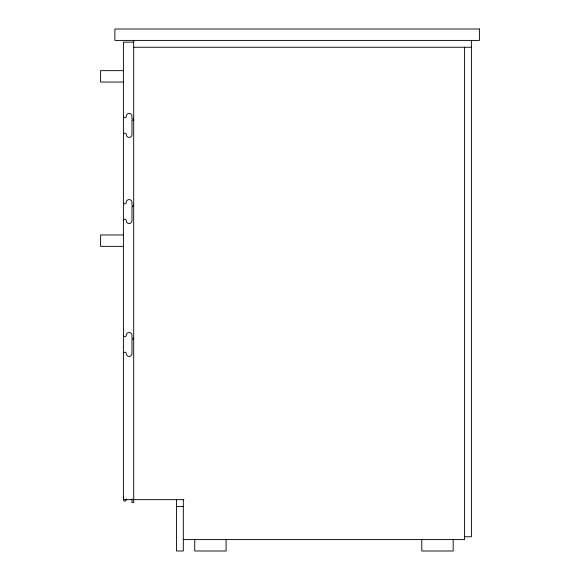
<?xml version="1.0" encoding="UTF-8"?>
<svg xmlns="http://www.w3.org/2000/svg" width="580" height="580" viewBox="0 0 580 580"><rect width="100%" height="100%" fill="white"/><g stroke="black" fill="none" stroke-linecap="round" stroke-linejoin="round"><path stroke-width="0.87" d="M133.683 42.123L123.417 42.123L123.417 499.655A1.428 1.428 0 0 0 124.845 501.084A1.428 1.428 0 0 0 126.266 499.655A2.849 2.849 0 0 1 126.368 498.916M133.683 47.256L471.417 47.256M123.417 70.644L100.594 70.644L100.594 82.056L123.417 82.056M133.683 119.139L131.972 119.139L131.972 116.283A2.849 2.849 0 0 0 129.123 113.434A2.849 2.849 0 0 0 126.266 116.283A1.428 1.428 0 0 1 124.845 117.711A1.428 1.428 0 0 1 123.417 116.283M133.683 120.278L131.972 120.278L131.972 134.538A2.849 2.849 0 0 1 129.123 137.395A2.849 2.849 0 0 1 126.266 134.538A1.428 1.428 0 0 0 124.845 133.117A1.428 1.428 0 0 0 123.417 134.538M133.683 205.284L131.972 205.284L131.972 202.427A2.849 2.849 0 0 0 129.123 199.578A2.849 2.849 0 0 0 126.266 202.427A1.428 1.428 0 0 1 124.845 203.856A1.428 1.428 0 0 1 123.417 202.427M133.683 206.422L131.972 206.422L131.972 220.683A2.849 2.849 0 0 1 129.123 223.539A2.849 2.849 0 0 1 126.266 220.683A1.428 1.428 0 0 0 124.845 219.262A1.428 1.428 0 0 0 123.417 220.683M123.417 234.951L100.594 234.951L100.594 246.355L123.417 246.355M133.683 338.205L131.972 338.205L131.972 335.356A2.849 2.849 0 0 0 129.123 332.5A2.849 2.849 0 0 0 126.266 335.356A1.428 1.428 0 0 1 124.845 336.777A1.428 1.428 0 0 1 123.417 335.356M133.683 339.351L131.972 339.351L131.972 353.611A2.849 2.849 0 0 1 129.123 356.461A2.849 2.849 0 0 1 126.266 353.611A1.428 1.428 0 0 0 124.845 352.183A1.428 1.428 0 0 0 123.417 353.611M123.417 499.655L183.911 499.655M176.472 506.5L183.722 506.5M464.573 536.739L471.417 536.739L471.417 40.412M183.316 539.588L464.573 539.588L464.573 47.256M453.161 539.32L453.161 551L421.783 551L421.783 539.32M226.106 539.32L226.106 551L194.728 551L194.728 539.32M183.316 499.655L183.316 551L176.472 551L176.472 499.655M133.683 40.412L133.683 502.505L131.972 502.505L131.972 499.655A2.849 2.849 0 0 0 131.877 498.916M123.837 497.814A1.428 1.428 0 0 1 123.417 496.806M479.406 29L114.862 29L114.862 40.412L479.406 40.412L479.406 29"/></g></svg>
